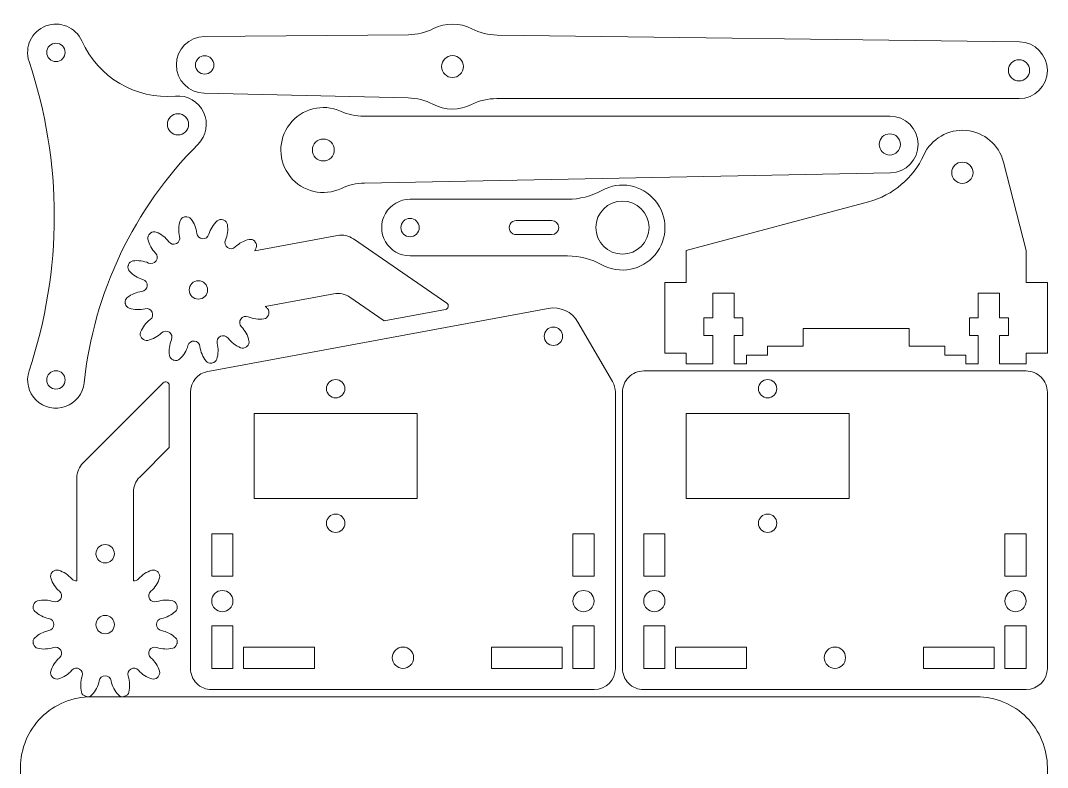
# Model space of a CAD drawing. Header units: centimetres. Extents: x -14.6 to 14.5, y -9.5 to 9.6.
# Drawn here: x 0 to 14.5, y -1 to 9.55 of the extents above; entities that cross this region are included whole.
import ezdxf

# ---------------------------------------------------------------- set-up
doc = ezdxf.new("R2010")
doc.units = ezdxf.units.CM
doc.header["$MEASUREMENT"] = 0
doc.layers.add('Default', color=7, linetype='Continuous')

msp = doc.modelspace()

# ---------------------------------------------------------------- linework, layer by layer
at = {"layer": 'Default', "lineweight": 9}
for points, knots in [([(0.86592, 9.26154), (0.77961, 9.45703), (0.55489, 9.55015), (0.35561, 9.47302), (0.35561, 9.47302), (0.15631, 9.39588), (0.05286, 9.17572), (0.12066, 8.97307)], [0, 0, 0, 0, 0.33333333, 0.33333333, 0.33333333, 0.33333333, 1, 1, 1, 1]), ([(2.59644, 9.32298), (2.37804, 9.3209), (2.20169, 9.14403), (2.20025, 8.92563), (2.20025, 8.92563), (2.19882, 8.70723), (2.37283, 8.52805), (2.59118, 8.5231)], [0, 0, 0, 0, 0.33333333, 0.33333333, 0.33333333, 0.33333333, 1, 1, 1, 1]), ([(0.63, 9.09998), (0.63, 9.17178), (0.57179, 9.22998), (0.5, 9.22998), (0.5, 9.22998), (0.4282, 9.22999), (0.37, 9.17178), (0.37, 9.09999), (0.37, 9.09999), (0.36999, 9.02819), (0.4282, 8.96999), (0.49999, 8.96998), (0.49999, 8.96998), (0.57179, 8.96998), (0.62999, 9.02819), (0.62999, 9.09998)], [0, 0, 0, 0, 0.2, 0.2, 0.2, 0.2, 0.4, 0.4, 0.4, 0.4, 0.6, 0.6, 0.6, 0.6, 1, 1, 1, 1]), ([(14.1, 8.44739), (14.31988, 8.44739), (14.49854, 8.62487), (14.49999, 8.84475), (14.49999, 8.84475), (14.50143, 9.06464), (14.32513, 9.24446), (14.10526, 9.24735)], [0, 0, 0, 0, 0.33333333, 0.33333333, 0.33333333, 0.33333333, 1, 1, 1, 1]), ([(2.73024, 8.923), (2.73024, 8.99479), (2.67204, 9.053), (2.60024, 9.053), (2.60024, 9.053), (2.52845, 9.053), (2.47024, 8.99479), (2.47024, 8.923), (2.47024, 8.923), (2.47024, 8.8512), (2.52845, 8.793), (2.60024, 8.793), (2.60024, 8.793), (2.67204, 8.793), (2.73024, 8.8512), (2.73024, 8.923)], [0, 0, 0, 0, 0.2, 0.2, 0.2, 0.2, 0.4, 0.4, 0.4, 0.4, 0.6, 0.6, 0.6, 0.6, 1, 1, 1, 1]), ([(6.25517, 8.89998), (6.25517, 8.98559), (6.18577, 9.05498), (6.10017, 9.05498), (6.10017, 9.05498), (6.01456, 9.05499), (5.94517, 8.98559), (5.94517, 8.89999), (5.94517, 8.89999), (5.94517, 8.81438), (6.01456, 8.74499), (6.10017, 8.74498), (6.10017, 8.74498), (6.18577, 8.74498), (6.25517, 8.81438), (6.25517, 8.89998)], [0, 0, 0, 0, 0.2, 0.2, 0.2, 0.2, 0.4, 0.4, 0.4, 0.4, 0.6, 0.6, 0.6, 0.6, 1, 1, 1, 1]), ([(14.25, 8.84739), (14.25, 8.93023), (14.18284, 8.99739), (14.1, 8.99739), (14.1, 8.99739), (14.01715, 8.99739), (13.95, 8.93023), (13.95, 8.84739), (13.95, 8.84739), (13.94999, 8.76454), (14.01715, 8.69739), (14.09999, 8.69739), (14.09999, 8.69739), (14.18284, 8.69739), (14.24999, 8.76454), (14.24999, 8.84738)], [0, 0, 0, 0, 0.2, 0.2, 0.2, 0.2, 0.4, 0.4, 0.4, 0.4, 0.6, 0.6, 0.6, 0.6, 1, 1, 1, 1]), ([(2.50608, 7.80186), (2.62497, 7.92096), (2.6566, 8.10174), (2.58521, 8.25413), (2.58521, 8.25413), (2.51383, 8.40653), (2.35469, 8.49794), (2.18709, 8.48284)], [0, 0, 0, 0, 0.33333333, 0.33333333, 0.33333333, 0.33333333, 1, 1, 1, 1]), ([(4.5201, 8.26937), (4.2671, 8.38222), (3.96973, 8.30718), (3.80055, 8.08781), (3.80055, 8.08781), (3.63138, 7.86843), (3.63439, 7.56175), (3.80784, 7.34574), (3.80784, 7.34574), (3.98129, 7.12973), (4.28008, 7.06056), (4.53082, 7.17835)], [0, 0, 0, 0, 0.25, 0.25, 0.25, 0.25, 0.5, 0.5, 0.5, 0.5, 1, 1, 1, 1]), ([(2.37299, 8.08446), (2.37299, 8.1673), (2.30582, 8.23446), (2.22298, 8.23446), (2.22298, 8.23446), (2.14014, 8.23446), (2.07299, 8.1673), (2.07299, 8.08446), (2.07299, 8.08446), (2.07299, 8.00161), (2.14014, 7.93446), (2.22298, 7.93446), (2.22298, 7.93446), (2.30582, 7.93446), (2.37299, 8.00161), (2.37299, 8.08446)], [0, 0, 0, 0, 0.2, 0.2, 0.2, 0.2, 0.4, 0.4, 0.4, 0.4, 0.6, 0.6, 0.6, 0.6, 1, 1, 1, 1]), ([(12.28316, 7.40006), (12.5025, 7.40437), (12.67743, 7.58454), (12.67528, 7.80391), (12.67528, 7.80391), (12.67313, 8.02328), (12.49468, 8.19998), (12.2753, 8.19998)], [0, 0, 0, 0, 0.33333333, 0.33333333, 0.33333333, 0.33333333, 1, 1, 1, 1]), ([(13.88136, 7.54837), (13.81845, 7.79483), (13.60699, 7.97483), (13.35365, 7.99758), (13.35365, 7.99758), (13.10032, 8.02033), (12.86017, 7.88087), (12.75437, 7.64956)], [0, 0, 0, 0, 0.33333333, 0.33333333, 0.33333333, 0.33333333, 1, 1, 1, 1]), ([(4.43069, 7.72141), (4.43069, 7.80701), (4.36129, 7.87641), (4.27569, 7.87641), (4.27569, 7.87641), (4.19008, 7.87641), (4.12069, 7.80701), (4.12069, 7.72141), (4.12069, 7.72141), (4.12069, 7.6358), (4.19008, 7.56641), (4.27569, 7.56641), (4.27569, 7.56641), (4.36129, 7.56641), (4.43069, 7.6358), (4.43069, 7.72141)], [0, 0, 0, 0, 0.2, 0.2, 0.2, 0.2, 0.4, 0.4, 0.4, 0.4, 0.6, 0.6, 0.6, 0.6, 1, 1, 1, 1]), ([(13.45, 7.39998), (13.45, 7.48283), (13.38284, 7.54998), (13.3, 7.54998), (13.3, 7.54998), (13.21715, 7.54999), (13.15, 7.48283), (13.15, 7.39999), (13.15, 7.39999), (13.14999, 7.31714), (13.21715, 7.24999), (13.29999, 7.24998), (13.29999, 7.24998), (13.38284, 7.24998), (13.44999, 7.31714), (13.44999, 7.39998)], [0, 0, 0, 0, 0.2, 0.2, 0.2, 0.2, 0.4, 0.4, 0.4, 0.4, 0.6, 0.6, 0.6, 0.6, 1, 1, 1, 1]), ([(8.20952, 6.1006), (8.46189, 5.96097), (8.77791, 6.02066), (8.96196, 6.24273), (8.96196, 6.24273), (9.14601, 6.4648), (9.14601, 6.7864), (8.96196, 7.00847), (8.96196, 7.00847), (8.77791, 7.23054), (8.4619, 7.29023), (8.20952, 7.1506)], [0, 0, 0, 0, 0.25, 0.25, 0.25, 0.25, 0.5, 0.5, 0.5, 0.5, 1, 1, 1, 1]), ([(5.5, 7.0256), (5.35709, 7.0256), (5.22504, 6.94936), (5.15358, 6.8256), (5.15358, 6.8256), (5.08213, 6.70184), (5.08213, 6.54936), (5.15358, 6.4256), (5.15358, 6.4256), (5.22504, 6.30184), (5.35709, 6.2256), (5.5, 6.2256)], [0, 0, 0, 0, 0.25, 0.25, 0.25, 0.25, 0.5, 0.5, 0.5, 0.5, 1, 1, 1, 1]), ([(8.875, 6.6256), (8.875, 6.8327), (8.7071, 7.0006), (8.5, 7.0006), (8.5, 7.0006), (8.29289, 7.0006), (8.125, 6.83271), (8.125, 6.6256), (8.125, 6.6256), (8.12499, 6.41849), (8.29289, 6.2506), (8.49999, 6.2506), (8.49999, 6.2506), (8.7071, 6.2506), (8.87499, 6.41849), (8.87499, 6.6256)], [0, 0, 0, 0, 0.2, 0.2, 0.2, 0.2, 0.4, 0.4, 0.4, 0.4, 0.6, 0.6, 0.6, 0.6, 1, 1, 1, 1]), ([(5.63, 6.6256), (5.63, 6.6974), (5.57179, 6.7556), (5.5, 6.7556), (5.5, 6.7556), (5.4282, 6.7556), (5.37, 6.6974), (5.37, 6.6256), (5.37, 6.6256), (5.36999, 6.5538), (5.4282, 6.4956), (5.49999, 6.4956), (5.49999, 6.4956), (5.57179, 6.4956), (5.62999, 6.5538), (5.62999, 6.6256)], [0, 0, 0, 0, 0.2, 0.2, 0.2, 0.2, 0.4, 0.4, 0.4, 0.4, 0.6, 0.6, 0.6, 0.6, 1, 1, 1, 1]), ([(7, 6.7256), (6.96427, 6.7256), (6.93126, 6.70654), (6.91339, 6.6756), (6.91339, 6.6756), (6.89553, 6.64466), (6.89553, 6.60654), (6.91339, 6.5756), (6.91339, 6.5756), (6.93126, 6.54466), (6.96427, 6.5256), (7, 6.5256)], [0, 0, 0, 0, 0.25, 0.25, 0.25, 0.25, 0.5, 0.5, 0.5, 0.5, 1, 1, 1, 1]), ([(7.5, 6.5256), (7.55522, 6.5256), (7.59999, 6.57037), (7.59999, 6.6256), (7.59999, 6.6256), (7.6, 6.68083), (7.55522, 6.7256), (7.5, 6.7256)], [0, 0, 0, 0, 0.33333333, 0.33333333, 0.33333333, 0.33333333, 1, 1, 1, 1]), ([(2.49011, 6.54404), (2.49488, 6.50292), (2.52808, 6.47092), (2.56934, 6.46766), (2.56934, 6.46766), (2.61061, 6.46439), (2.64842, 6.49077), (2.6596, 6.53063)], [0, 0, 0, 0, 0.33333333, 0.33333333, 0.33333333, 0.33333333, 1, 1, 1, 1]), ([(2.0935, 6.42596), (2.1182, 6.39274), (2.16294, 6.38162), (2.20031, 6.39942), (2.20031, 6.39942), (2.23768, 6.41723), (2.25724, 6.45898), (2.24698, 6.49909)], [0, 0, 0, 0, 0.33333333, 0.33333333, 0.33333333, 0.33333333, 1, 1, 1, 1]), ([(2.89263, 6.448), (2.8762, 6.41), (2.88895, 6.36569), (2.92305, 6.34223), (2.92305, 6.34223), (2.95716, 6.31877), (3.00309, 6.32271), (3.0327, 6.35164)], [0, 0, 0, 0, 0.33333333, 0.33333333, 0.33333333, 0.33333333, 1, 1, 1, 1]), ([(1.80907, 6.12539), (1.84707, 6.10897), (1.89138, 6.12171), (1.91484, 6.15582), (1.91484, 6.15582), (1.9383, 6.18992), (1.93436, 6.23586), (1.90543, 6.26547)], [0, 0, 0, 0, 0.33333333, 0.33333333, 0.33333333, 0.33333333, 1, 1, 1, 1]), ([(1.71303, 5.72288), (1.75415, 5.72765), (1.78615, 5.76084), (1.78941, 5.80211), (1.78941, 5.80211), (1.79268, 5.84337), (1.7663, 5.88119), (1.72644, 5.89237)], [0, 0, 0, 0, 0.33333333, 0.33333333, 0.33333333, 0.33333333, 1, 1, 1, 1]), ([(5.99966, 5.4694), (6.01955, 5.47308), (6.03526, 5.48837), (6.03947, 5.50815), (6.03947, 5.50815), (6.04369, 5.52793), (6.03557, 5.5483), (6.01891, 5.55976)], [0, 0, 0, 0, 0.33333333, 0.33333333, 0.33333333, 0.33333333, 1, 1, 1, 1]), ([(1.83111, 5.32627), (1.86433, 5.35096), (1.87545, 5.3957), (1.85764, 5.43307), (1.85764, 5.43307), (1.83984, 5.47045), (1.79809, 5.49), (1.75798, 5.47975)], [0, 0, 0, 0, 0.33333333, 0.33333333, 0.33333333, 0.33333333, 1, 1, 1, 1]), ([(3.21523, 5.36444), (3.17724, 5.38087), (3.13293, 5.36812), (3.10947, 5.33402), (3.10947, 5.33402), (3.08601, 5.29991), (3.08995, 5.25397), (3.11888, 5.22436)], [0, 0, 0, 0, 0.33333333, 0.33333333, 0.33333333, 0.33333333, 1, 1, 1, 1]), ([(2.13167, 5.04183), (2.1481, 5.07983), (2.13536, 5.12414), (2.10124, 5.1476), (2.10124, 5.1476), (2.06714, 5.17106), (2.02121, 5.16712), (1.9916, 5.13819)], [0, 0, 0, 0, 0.33333333, 0.33333333, 0.33333333, 0.33333333, 1, 1, 1, 1]), ([(2.9308, 5.06387), (2.90611, 5.0971), (2.86136, 5.10821), (2.82399, 5.09041), (2.82399, 5.09041), (2.78662, 5.0726), (2.76707, 5.03085), (2.77731, 4.99074)], [0, 0, 0, 0, 0.33333333, 0.33333333, 0.33333333, 0.33333333, 1, 1, 1, 1]), ([(7.65523, 5.09046), (7.65523, 5.16225), (7.59702, 5.22046), (7.52523, 5.22046), (7.52523, 5.22046), (7.45343, 5.22046), (7.39523, 5.16226), (7.39523, 5.09046), (7.39523, 5.09046), (7.39523, 5.01866), (7.45343, 4.96046), (7.52523, 4.96046), (7.52523, 4.96046), (7.59702, 4.96046), (7.65523, 5.01866), (7.65523, 5.09046)], [0, 0, 0, 0, 0.2, 0.2, 0.2, 0.2, 0.4, 0.4, 0.4, 0.4, 0.6, 0.6, 0.6, 0.6, 1, 1, 1, 1]), ([(2.53419, 4.94579), (2.52942, 4.98691), (2.49623, 5.01891), (2.45495, 5.02217), (2.45495, 5.02217), (2.41369, 5.02544), (2.37588, 4.99906), (2.3647, 4.9592)], [0, 0, 0, 0, 0.33333333, 0.33333333, 0.33333333, 0.33333333, 1, 1, 1, 1]), ([(0.12066, 4.60148), (0.07203, 4.45612), (0.11074, 4.29575), (0.22033, 4.18858), (0.22033, 4.18858), (0.32992, 4.08141), (0.49112, 4.0463), (0.63536, 4.09817), (0.63536, 4.09817), (0.7796, 4.15004), (0.88151, 4.27978), (0.89774, 4.4322)], [0, 0, 0, 0, 0.25, 0.25, 0.25, 0.25, 0.5, 0.5, 0.5, 0.5, 1, 1, 1, 1]), ([(0.63, 4.47457), (0.63, 4.54636), (0.57179, 4.60457), (0.5, 4.60457), (0.5, 4.60457), (0.4282, 4.60457), (0.37, 4.54636), (0.37, 4.47457), (0.37, 4.47457), (0.36999, 4.40277), (0.4282, 4.34457), (0.49999, 4.34457), (0.49999, 4.34457), (0.57179, 4.34457), (0.62999, 4.40277), (0.62999, 4.47457)], [0, 0, 0, 0, 0.2, 0.2, 0.2, 0.2, 0.4, 0.4, 0.4, 0.4, 0.6, 0.6, 0.6, 0.6, 1, 1, 1, 1]), ([(8.8, 4.59998), (8.72043, 4.59998), (8.64411, 4.56838), (8.58785, 4.51212), (8.58785, 4.51212), (8.53159, 4.45586), (8.5, 4.37955), (8.5, 4.29998)], [0, 0, 0, 0, 0.33333333, 0.33333333, 0.33333333, 0.33333333, 1, 1, 1, 1]), ([(14.5, 4.29998), (14.5, 4.37955), (14.46839, 4.45586), (14.41213, 4.51212), (14.41213, 4.51212), (14.35587, 4.56838), (14.27956, 4.59998), (14.2, 4.59998)], [0, 0, 0, 0, 0.33333333, 0.33333333, 0.33333333, 0.33333333, 1, 1, 1, 1]), ([(2.1, 4.39782), (2.1, 4.41804), (2.08781, 4.43627), (2.06913, 4.44401), (2.06913, 4.44401), (2.05045, 4.45175), (2.02894, 4.44747), (2.01464, 4.43317)], [0, 0, 0, 0, 0.33333333, 0.33333333, 0.33333333, 0.33333333, 1, 1, 1, 1]), ([(4.58, 4.34998), (4.58, 4.42178), (4.52179, 4.47998), (4.45, 4.47998), (4.45, 4.47998), (4.37819, 4.47999), (4.32, 4.42178), (4.32, 4.34999), (4.32, 4.34999), (4.31999, 4.27819), (4.37819, 4.21999), (4.44998, 4.21998), (4.44998, 4.21998), (4.52179, 4.21998), (4.57998, 4.27819), (4.57998, 4.34998)], [0, 0, 0, 0, 0.2, 0.2, 0.2, 0.2, 0.4, 0.4, 0.4, 0.4, 0.6, 0.6, 0.6, 0.6, 1, 1, 1, 1]), ([(10.68, 4.34998), (10.68, 4.42178), (10.62179, 4.47998), (10.55, 4.47998), (10.55, 4.47998), (10.47819, 4.47999), (10.42, 4.42178), (10.42, 4.34999), (10.42, 4.34999), (10.41999, 4.27819), (10.47819, 4.21999), (10.54999, 4.21998), (10.54999, 4.21998), (10.62179, 4.21998), (10.67999, 4.27819), (10.67999, 4.34998)], [0, 0, 0, 0, 0.2, 0.2, 0.2, 0.2, 0.4, 0.4, 0.4, 0.4, 0.6, 0.6, 0.6, 0.6, 1, 1, 1, 1]), ([(4.58, 2.44998), (4.58, 2.52178), (4.52179, 2.57998), (4.45, 2.57998), (4.45, 2.57998), (4.37819, 2.57999), (4.32, 2.52178), (4.32, 2.44999), (4.32, 2.44999), (4.31999, 2.37819), (4.37819, 2.31999), (4.44998, 2.31998), (4.44998, 2.31998), (4.52179, 2.31998), (4.57998, 2.37819), (4.57998, 2.44998)], [0, 0, 0, 0, 0.2, 0.2, 0.2, 0.2, 0.4, 0.4, 0.4, 0.4, 0.6, 0.6, 0.6, 0.6, 1, 1, 1, 1]), ([(10.68, 2.44998), (10.68, 2.52178), (10.62179, 2.57998), (10.55, 2.57998), (10.55, 2.57998), (10.47819, 2.57999), (10.42, 2.52178), (10.42, 2.44999), (10.42, 2.44999), (10.41999, 2.37819), (10.47819, 2.31999), (10.54999, 2.31998), (10.54999, 2.31998), (10.62179, 2.31998), (10.67999, 2.37819), (10.67999, 2.44998)], [0, 0, 0, 0, 0.2, 0.2, 0.2, 0.2, 0.4, 0.4, 0.4, 0.4, 0.6, 0.6, 0.6, 0.6, 1, 1, 1, 1]), ([(1.325, 2.01853), (1.325, 2.09032), (1.26679, 2.14853), (1.195, 2.14853), (1.195, 2.14853), (1.1232, 2.14853), (1.065, 2.09033), (1.065, 2.01853), (1.065, 2.01853), (1.06499, 1.94673), (1.1232, 1.88853), (1.19499, 1.88853), (1.19499, 1.88853), (1.26679, 1.88853), (1.32499, 1.94673), (1.32499, 2.01853)], [0, 0, 0, 0, 0.2, 0.2, 0.2, 0.2, 0.4, 0.4, 0.4, 0.4, 0.6, 0.6, 0.6, 0.6, 1, 1, 1, 1]), ([(0.46409, 1.34236), (0.50326, 1.32898), (0.54643, 1.34518), (0.56713, 1.38103), (0.56713, 1.38103), (0.58782, 1.41688), (0.58026, 1.46236), (0.5491, 1.4896)], [0, 0, 0, 0, 0.33333333, 0.33333333, 0.33333333, 0.33333333, 1, 1, 1, 1]), ([(1.84089, 1.4896), (1.80972, 1.46236), (1.80217, 1.41688), (1.82286, 1.38103), (1.82286, 1.38103), (1.84356, 1.34518), (1.88673, 1.32898), (1.9259, 1.34236)], [0, 0, 0, 0, 0.33333333, 0.33333333, 0.33333333, 0.33333333, 1, 1, 1, 1]), ([(3, 1.34998), (3, 1.43283), (2.93284, 1.49998), (2.85, 1.49998), (2.85, 1.49998), (2.76715, 1.49999), (2.7, 1.43283), (2.7, 1.34999), (2.7, 1.34999), (2.69999, 1.26714), (2.76715, 1.19999), (2.84999, 1.19998), (2.84999, 1.19998), (2.93284, 1.19998), (2.99999, 1.26714), (2.99999, 1.34998)], [0, 0, 0, 0, 0.2, 0.2, 0.2, 0.2, 0.4, 0.4, 0.4, 0.4, 0.6, 0.6, 0.6, 0.6, 1, 1, 1, 1]), ([(8.1, 1.34998), (8.1, 1.43283), (8.03284, 1.49998), (7.95, 1.49998), (7.95, 1.49998), (7.86715, 1.49999), (7.8, 1.43283), (7.8, 1.34999), (7.8, 1.34999), (7.79999, 1.26714), (7.86715, 1.19999), (7.94999, 1.19998), (7.94999, 1.19998), (8.03284, 1.19998), (8.09999, 1.26714), (8.09999, 1.34998)], [0, 0, 0, 0, 0.2, 0.2, 0.2, 0.2, 0.4, 0.4, 0.4, 0.4, 0.6, 0.6, 0.6, 0.6, 1, 1, 1, 1]), ([(9.1, 1.34998), (9.1, 1.43283), (9.03284, 1.49998), (8.94999, 1.49998), (8.94999, 1.49998), (8.86715, 1.49999), (8.8, 1.43283), (8.8, 1.34999), (8.8, 1.34999), (8.79998, 1.26714), (8.86715, 1.19999), (8.94999, 1.19998), (8.94999, 1.19998), (9.03284, 1.19998), (9.09999, 1.26714), (9.09999, 1.34998)], [0, 0, 0, 0, 0.2, 0.2, 0.2, 0.2, 0.4, 0.4, 0.4, 0.4, 0.6, 0.6, 0.6, 0.6, 1, 1, 1, 1]), ([(14.2, 1.34998), (14.2, 1.43283), (14.13284, 1.49998), (14.05, 1.49998), (14.05, 1.49998), (13.96715, 1.49999), (13.9, 1.43283), (13.9, 1.34999), (13.9, 1.34999), (13.89999, 1.26714), (13.96715, 1.19999), (14.04999, 1.19998), (14.04999, 1.19998), (14.13284, 1.19998), (14.19999, 1.26714), (14.19999, 1.34998)], [0, 0, 0, 0, 0.2, 0.2, 0.2, 0.2, 0.4, 0.4, 0.4, 0.4, 0.6, 0.6, 0.6, 0.6, 1, 1, 1, 1]), ([(0.4001, 0.93352), (0.44071, 0.94152), (0.46999, 0.97713), (0.46999, 1.01853), (0.46999, 1.01853), (0.47, 1.05992), (0.44071, 1.09554), (0.4001, 1.10354)], [0, 0, 0, 0, 0.33333333, 0.33333333, 0.33333333, 0.33333333, 1, 1, 1, 1]), ([(1.98989, 1.10354), (1.94928, 1.09554), (1.91999, 1.05992), (1.91999, 1.01853), (1.91999, 1.01853), (1.91999, 0.97713), (1.94928, 0.94152), (1.98989, 0.93352)], [0, 0, 0, 0, 0.33333333, 0.33333333, 0.33333333, 0.33333333, 1, 1, 1, 1]), ([(0.5491, 0.54746), (0.58026, 0.5747), (0.58782, 0.62018), (0.56713, 0.65603), (0.56713, 0.65603), (0.54643, 0.69188), (0.50326, 0.70808), (0.46409, 0.6947)], [0, 0, 0, 0, 0.33333333, 0.33333333, 0.33333333, 0.33333333, 1, 1, 1, 1]), ([(1.9259, 0.6947), (1.88673, 0.70808), (1.84356, 0.69188), (1.82286, 0.65603), (1.82286, 0.65603), (1.80217, 0.62018), (1.80972, 0.5747), (1.84089, 0.54746)], [0, 0, 0, 0, 0.33333333, 0.33333333, 0.33333333, 0.33333333, 1, 1, 1, 1]), ([(5.55, 0.54998), (5.55, 0.63283), (5.48284, 0.69998), (5.4, 0.69998), (5.4, 0.69998), (5.31715, 0.69999), (5.25, 0.63283), (5.25, 0.54999), (5.25, 0.54999), (5.24999, 0.46714), (5.31715, 0.39999), (5.39999, 0.39998), (5.39999, 0.39998), (5.48284, 0.39998), (5.54999, 0.46714), (5.54999, 0.54998)], [0, 0, 0, 0, 0.2, 0.2, 0.2, 0.2, 0.4, 0.4, 0.4, 0.4, 0.6, 0.6, 0.6, 0.6, 1, 1, 1, 1]), ([(11.65, 0.54998), (11.65, 0.63283), (11.58284, 0.69998), (11.5, 0.69998), (11.5, 0.69998), (11.41715, 0.69999), (11.35, 0.63283), (11.35, 0.54999), (11.35, 0.54999), (11.34999, 0.46714), (11.41715, 0.39999), (11.49999, 0.39998), (11.49999, 0.39998), (11.58284, 0.39998), (11.64999, 0.46714), (11.64999, 0.54998)], [0, 0, 0, 0, 0.2, 0.2, 0.2, 0.2, 0.4, 0.4, 0.4, 0.4, 0.6, 0.6, 0.6, 0.6, 1, 1, 1, 1]), ([(0.87117, 0.28762), (0.88455, 0.3268), (0.86834, 0.36996), (0.8325, 0.39066), (0.8325, 0.39066), (0.79665, 0.41136), (0.75116, 0.4038), (0.72393, 0.37263)], [0, 0, 0, 0, 0.33333333, 0.33333333, 0.33333333, 0.33333333, 1, 1, 1, 1]), ([(1.28, 0.22363), (1.272, 0.26425), (1.23639, 0.29353), (1.195, 0.29353), (1.195, 0.29353), (1.1536, 0.29353), (1.11799, 0.26425), (1.10999, 0.22363)], [0, 0, 0, 0, 0.33333333, 0.33333333, 0.33333333, 0.33333333, 1, 1, 1, 1]), ([(1.66606, 0.37263), (1.63883, 0.4038), (1.59334, 0.41136), (1.55749, 0.39066), (1.55749, 0.39066), (1.52165, 0.36996), (1.50544, 0.3268), (1.51882, 0.28762)], [0, 0, 0, 0, 0.33333333, 0.33333333, 0.33333333, 0.33333333, 1, 1, 1, 1]), ([(2.39998, 0.39998), (2.39998, 0.32042), (2.4316, 0.24411), (2.48786, 0.18785), (2.48786, 0.18785), (2.54412, 0.13159), (2.62042, 0.09998), (2.7, 0.09998)], [0, 0, 0, 0, 0.33333333, 0.33333333, 0.33333333, 0.33333333, 1, 1, 1, 1]), ([(8.5, 0.39998), (8.5, 0.32042), (8.53159, 0.24411), (8.58785, 0.18785), (8.58785, 0.18785), (8.64411, 0.13159), (8.72043, 0.09998), (8.8, 0.09998)], [0, 0, 0, 0, 0.33333333, 0.33333333, 0.33333333, 0.33333333, 1, 1, 1, 1]), ([(1, 0), (0.73478, 0), (0.48042, -0.10535), (0.29289, -0.29289), (0.29289, -0.29289), (0.10535, -0.48042), (0, -0.73478), (0, -1)], [0, 0, 0, 0, 0.33333333, 0.33333333, 0.33333333, 0.33333333, 1, 1, 1, 1]), ([(14.49999, -1), (14.49999, -0.73478), (14.39464, -0.48042), (14.2071, -0.29289), (14.2071, -0.29289), (14.01957, -0.10535), (13.76521, 0), (13.5, 0)], [0, 0, 0, 0, 0.33333333, 0.33333333, 0.33333333, 0.33333333, 1, 1, 1, 1])]:
    msp.add_open_spline(points, degree=3, knots=knots, dxfattribs=at)
for points in [[(5.47808, 9.35041), (5.60048, 9.35158), (5.72098, 9.38081), (5.8303, 9.43587)], [(6.37519, 9.43324), (6.20445, 9.5213), (6.00187, 9.52227), (5.8303, 9.43587)], [(6.37519, 9.43324), (6.48541, 9.3764), (6.60735, 9.34595), (6.73136, 9.34432)], [(2.59644, 9.32298), (2.59644, 9.32298), (5.47808, 9.35041), (5.47808, 9.35041)], [(6.73136, 9.34432), (6.73136, 9.34432), (14.10525, 9.24735), (14.10525, 9.24735)], [(0.86592, 9.26154), (1.09374, 8.7455), (1.62527, 8.43221), (2.18709, 8.48284)], [(0.12066, 4.60148), (0.59528, 6.02002), (0.59528, 7.55449), (0.12068, 8.97303)], [(5.47221, 8.45778), (5.47221, 8.45778), (2.59118, 8.5231), (2.59118, 8.5231)], [(5.82327, 8.3677), (5.71469, 8.42419), (5.59458, 8.455), (5.47221, 8.45778)], [(6.72546, 8.44739), (6.60144, 8.44739), (6.47912, 8.41855), (6.36815, 8.36316)], [(14.1, 8.44739), (14.1, 8.44739), (6.72546, 8.44739), (6.72546, 8.44739)], [(4.5201, 8.26937), (4.62265, 8.22363), (4.73369, 8.19998), (4.84598, 8.19998)], [(5.82327, 8.3677), (5.9937, 8.27904), (6.19627, 8.27735), (6.36815, 8.36316)], [(12.2753, 8.19998), (12.2753, 8.19998), (4.84598, 8.19998), (4.84598, 8.19998)], [(2.50608, 7.80186), (1.601, 6.89519), (1.03345, 5.70609), (0.89774, 4.4322)], [(11.97369, 6.9896), (12.31929, 7.08221), (12.60554, 7.32419), (12.75437, 7.64956)], [(14.2, 6.29998), (14.2, 6.29998), (13.88136, 7.54837), (13.88136, 7.54837)], [(4.85527, 7.25412), (4.85527, 7.25412), (12.28316, 7.40006), (12.28316, 7.40006)], [(4.85527, 7.25412), (4.743, 7.25192), (4.63245, 7.2261), (4.53082, 7.17835)], [(7.7254, 7.0256), (7.89475, 7.0256), (8.06134, 7.06861), (8.20952, 7.1506)], [(7.7254, 7.0256), (7.7254, 7.0256), (5.5, 7.0256), (5.5, 7.0256)], [(11.97369, 6.9896), (11.97369, 6.9896), (9.4, 6.29998), (9.4, 6.29998)], [(2.25342, 6.72184), (2.23047, 6.64966), (2.22824, 6.57248), (2.24698, 6.49909)], [(2.31461, 6.77617), (2.2858, 6.77065), (2.26232, 6.7498), (2.25342, 6.72184)], [(2.32789, 6.77862), (2.32346, 6.77783), (2.31903, 6.77701), (2.31461, 6.77617)], [(2.40445, 6.74976), (2.38615, 6.7727), (2.35677, 6.78377), (2.32789, 6.77862)], [(2.49011, 6.54404), (2.48138, 6.61928), (2.4517, 6.69056), (2.40445, 6.74976)], [(2.77655, 6.72032), (2.72058, 6.66928), (2.68006, 6.60356), (2.6596, 6.53063)], [(2.8567, 6.73677), (2.82899, 6.7464), (2.79823, 6.74009), (2.77655, 6.72032)], [(2.86943, 6.73226), (2.8652, 6.73379), (2.86095, 6.7353), (2.8567, 6.73677)], [(2.92131, 6.66899), (2.91693, 6.698), (2.89702, 6.72228), (2.86943, 6.73226)], [(7.5, 6.7256), (7.5, 6.7256), (7, 6.7256), (7, 6.7256)], [(1.82545, 6.53923), (1.80326, 6.52005), (1.79335, 6.49025), (1.79963, 6.46159)], [(1.83572, 6.548), (1.83228, 6.5451), (1.82886, 6.54218), (1.82545, 6.53923)], [(1.91646, 6.56129), (1.88915, 6.572), (1.85816, 6.5669), (1.83572, 6.548)], [(2.0935, 6.42596), (2.04832, 6.48675), (1.98698, 6.53364), (1.91646, 6.56129)], [(2.89263, 6.448), (2.92269, 6.51752), (2.93263, 6.59409), (2.92131, 6.66899)], [(4.70022, 6.4669), (4.63467, 6.512), (4.55389, 6.5292), (4.47565, 6.51474)], [(1.79963, 6.46159), (1.81584, 6.3876), (1.8525, 6.31965), (1.90543, 6.26547)], [(3.22883, 6.45744), (3.15484, 6.44123), (3.08689, 6.40457), (3.0327, 6.35164)], [(3.30647, 6.43162), (3.28728, 6.45381), (3.25749, 6.46372), (3.22883, 6.45744)], [(3.31524, 6.42134), (3.31234, 6.42479), (3.30941, 6.42821), (3.30647, 6.43162)], [(4.47565, 6.51474), (4.47565, 6.51474), (3.3095, 6.29912), (3.3095, 6.29912)], [(3.32853, 6.34061), (3.33924, 6.36792), (3.33414, 6.3989), (3.31524, 6.42134)], [(6.01891, 5.55976), (6.01891, 5.55976), (4.70022, 6.4669), (4.70022, 6.4669)], [(7, 6.5256), (7, 6.5256), (7.5, 6.5256), (7.5, 6.5256)], [(3.3095, 6.29912), (3.31662, 6.31258), (3.32297, 6.32643), (3.32853, 6.34061)], [(9.4, 6.29998), (9.4, 6.29998), (9.4, 5.84998), (9.4, 5.84998)], [(14.2, 6.29998), (14.2, 6.29998), (14.2, 5.84998), (14.2, 5.84998)], [(1.52481, 6.10219), (1.52327, 6.09796), (1.52177, 6.09372), (1.52029, 6.08947)], [(1.58808, 6.15407), (1.55907, 6.14969), (1.53479, 6.12978), (1.52481, 6.10219)], [(1.80907, 6.12539), (1.73954, 6.15545), (1.66298, 6.16539), (1.58808, 6.15407)], [(5.5, 6.2256), (5.5, 6.2256), (7.7254, 6.2256), (7.7254, 6.2256)], [(8.20952, 6.1006), (8.06134, 6.18259), (7.89475, 6.2256), (7.7254, 6.2256)], [(1.52029, 6.08947), (1.51067, 6.06175), (1.51698, 6.03099), (1.53675, 6.00931)], [(1.53675, 6.00931), (1.58778, 5.95334), (1.65351, 5.91282), (1.72644, 5.89237)], [(9.4, 5.84998), (9.4, 5.84998), (9.1, 5.84998), (9.1, 5.84998)], [(9.1, 4.84998), (9.1, 4.84998), (9.1, 5.84998), (9.1, 5.84998)], [(14.2, 5.84998), (14.2, 5.84998), (14.5, 5.84998), (14.5, 5.84998)], [(14.5, 5.84998), (14.5, 5.84998), (14.5, 4.84998), (14.5, 4.84998)], [(1.71303, 5.72288), (1.63779, 5.71415), (1.56651, 5.68447), (1.5073, 5.63722)], [(3.45495, 5.51246), (3.45495, 5.51246), (4.42443, 5.69171), (4.42443, 5.69171)], [(4.649, 5.64387), (4.58345, 5.68897), (4.50267, 5.70618), (4.42443, 5.69171)], [(9.775, 5.34998), (9.775, 5.34998), (9.775, 5.69998), (9.775, 5.69998)], [(9.775, 5.69998), (9.775, 5.69998), (10.07499, 5.69998), (10.07499, 5.69998)], [(10.07499, 5.69998), (10.07499, 5.69998), (10.07499, 5.34998), (10.07499, 5.34998)], [(13.825, 5.69998), (13.825, 5.69998), (13.525, 5.69998), (13.525, 5.69998)], [(13.525, 5.69998), (13.525, 5.69998), (13.525, 5.34998), (13.525, 5.34998)], [(13.825, 5.34998), (13.825, 5.34998), (13.825, 5.69998), (13.825, 5.69998)], [(1.5073, 5.63722), (1.48437, 5.61892), (1.4733, 5.58954), (1.47845, 5.56065)], [(1.47845, 5.56065), (1.47924, 5.55622), (1.48005, 5.5518), (1.4809, 5.54737)], [(1.4809, 5.54737), (1.48642, 5.51856), (1.50727, 5.49508), (1.53523, 5.48619)], [(3.48756, 5.48052), (3.4773, 5.49177), (3.46641, 5.50243), (3.45495, 5.51246)], [(4.649, 5.64387), (4.649, 5.64387), (5.13503, 5.30954), (5.13503, 5.30954)], [(7.87112, 5.29136), (7.78624, 5.43749), (7.61868, 5.51452), (7.4525, 5.48379)], [(1.53523, 5.48619), (1.60741, 5.46323), (1.68459, 5.461), (1.75798, 5.47975)], [(7.4525, 5.48379), (7.4525, 5.48379), (2.64545, 4.59498), (2.64545, 4.59498)], [(3.43622, 5.33576), (3.46523, 5.34014), (3.48952, 5.36005), (3.4995, 5.38764)], [(3.50401, 5.40037), (3.51364, 5.42808), (3.50732, 5.45884), (3.48756, 5.48052)], [(3.4995, 5.38764), (3.50103, 5.39187), (3.50253, 5.39611), (3.50401, 5.40037)], [(5.13503, 5.30954), (5.13503, 5.30954), (5.99966, 5.4694), (5.99966, 5.4694)], [(1.83111, 5.32627), (1.77031, 5.28109), (1.72342, 5.21974), (1.69578, 5.14922)], [(3.22468, 5.02824), (3.20847, 5.10223), (3.17181, 5.17018), (3.11888, 5.22436)], [(3.21523, 5.36444), (3.28476, 5.33438), (3.36133, 5.32444), (3.43622, 5.33576)], [(8.35941, 4.45066), (8.35941, 4.45066), (7.87112, 5.29136), (7.87112, 5.29136)], [(9.65, 5.34998), (9.65, 5.34998), (9.775, 5.34998), (9.775, 5.34998)], [(9.65, 5.09998), (9.65, 5.09998), (9.65, 5.34998), (9.65, 5.34998)], [(10.07499, 5.34998), (10.07499, 5.34998), (10.19999, 5.34998), (10.19999, 5.34998)], [(10.19999, 5.34998), (10.19999, 5.34998), (10.19999, 5.09998), (10.19999, 5.09998)], [(13.525, 5.34998), (13.525, 5.34998), (13.4, 5.34998), (13.4, 5.34998)], [(13.4, 5.34998), (13.4, 5.34998), (13.4, 5.09998), (13.4, 5.09998)], [(13.95, 5.34998), (13.95, 5.34998), (13.825, 5.34998), (13.825, 5.34998)], [(13.95, 5.09998), (13.95, 5.09998), (13.95, 5.34998), (13.95, 5.34998)], [(1.69578, 5.14922), (1.68507, 5.12191), (1.69017, 5.09093), (1.70907, 5.06849)], [(1.79548, 5.03239), (1.86947, 5.0486), (1.93742, 5.08526), (1.9916, 5.13819)], [(9.775, 5.09998), (9.775, 5.09998), (9.65, 5.09998), (9.65, 5.09998)], [(9.775, 4.69998), (9.775, 4.69998), (9.775, 5.09998), (9.775, 5.09998)], [(10.19999, 5.09998), (10.19999, 5.09998), (10.07499, 5.09998), (10.07499, 5.09998)], [(10.07499, 5.09998), (10.07499, 5.09998), (10.07499, 4.69998), (10.07499, 4.69998)], [(12.55, 5.19998), (12.55, 5.19998), (11.05, 5.19998), (11.05, 5.19998)], [(11.05, 5.19998), (11.05, 5.19998), (11.05, 4.94998), (11.05, 4.94998)], [(12.55, 4.94998), (12.55, 4.94998), (12.55, 5.19998), (12.55, 5.19998)], [(13.4, 5.09998), (13.4, 5.09998), (13.525, 5.09998), (13.525, 5.09998)], [(13.525, 5.09998), (13.525, 5.09998), (13.525, 4.69998), (13.525, 4.69998)], [(13.825, 5.09998), (13.825, 5.09998), (13.95, 5.09998), (13.95, 5.09998)], [(13.825, 4.69998), (13.825, 4.69998), (13.825, 5.09998), (13.825, 5.09998)], [(1.70907, 5.06849), (1.71197, 5.06504), (1.71489, 5.06162), (1.71783, 5.05821)], [(1.71783, 5.05821), (1.73702, 5.03602), (1.76682, 5.02611), (1.79548, 5.03239)], [(2.13167, 5.04183), (2.10162, 4.97231), (2.09168, 4.89574), (2.10299, 4.82084)], [(2.24776, 4.76951), (2.30372, 4.82055), (2.34425, 4.88627), (2.3647, 4.9592)], [(2.53419, 4.94579), (2.54292, 4.87055), (2.5726, 4.79927), (2.61985, 4.74007)], [(2.77088, 4.76799), (2.79383, 4.84017), (2.79606, 4.91735), (2.77731, 4.99074)], [(2.9308, 5.06387), (2.97598, 5.00308), (3.03732, 4.95619), (3.10784, 4.92854)], [(3.10784, 4.92854), (3.13516, 4.91783), (3.16614, 4.92293), (3.18858, 4.94183)], [(3.18858, 4.94183), (3.19202, 4.94473), (3.19545, 4.94765), (3.19885, 4.9506)], [(3.19885, 4.9506), (3.22105, 4.96978), (3.23096, 4.99958), (3.22468, 5.02824)], [(11.05, 4.94998), (11.05, 4.94998), (10.55, 4.94998), (10.55, 4.94998)], [(10.55, 4.94998), (10.55, 4.94998), (10.55, 4.82498), (10.55, 4.82498)], [(13.05, 4.94998), (13.05, 4.94998), (12.55, 4.94998), (12.55, 4.94998)], [(13.05, 4.82498), (13.05, 4.82498), (13.05, 4.94998), (13.05, 4.94998)], [(2.10299, 4.82084), (2.10738, 4.79183), (2.12729, 4.76755), (2.15488, 4.75757)], [(9.4, 4.84998), (9.4, 4.84998), (9.1, 4.84998), (9.1, 4.84998)], [(9.4, 4.69998), (9.4, 4.69998), (9.4, 4.84998), (9.4, 4.84998)], [(10.25, 4.82498), (10.25, 4.82498), (10.25, 4.69998), (10.25, 4.69998)], [(10.55, 4.82498), (10.55, 4.82498), (10.25, 4.82498), (10.25, 4.82498)], [(13.35, 4.82498), (13.35, 4.82498), (13.05, 4.82498), (13.05, 4.82498)], [(13.35, 4.69998), (13.35, 4.69998), (13.35, 4.82498), (13.35, 4.82498)], [(14.2, 4.84998), (14.2, 4.84998), (14.5, 4.84998), (14.5, 4.84998)], [(14.2, 4.69998), (14.2, 4.69998), (14.2, 4.84998), (14.2, 4.84998)], [(2.15488, 4.75757), (2.15911, 4.75604), (2.16335, 4.75453), (2.1676, 4.75306)], [(2.1676, 4.75306), (2.19532, 4.74343), (2.22608, 4.74974), (2.24776, 4.76951)], [(2.61985, 4.74007), (2.63815, 4.71714), (2.66753, 4.70606), (2.69641, 4.71121)], [(2.69641, 4.71121), (2.70085, 4.712), (2.70527, 4.71282), (2.70969, 4.71366)], [(2.70969, 4.71366), (2.73851, 4.71918), (2.76199, 4.74003), (2.77088, 4.76799)], [(9.775, 4.69998), (9.775, 4.69998), (9.4, 4.69998), (9.4, 4.69998)], [(10.25, 4.69998), (10.25, 4.69998), (10.07499, 4.69998), (10.07499, 4.69998)], [(13.525, 4.69998), (13.525, 4.69998), (13.35, 4.69998), (13.35, 4.69998)], [(14.2, 4.69998), (14.2, 4.69998), (13.825, 4.69998), (13.825, 4.69998)], [(2.64545, 4.59498), (2.50321, 4.56869), (2.39998, 4.44463), (2.39998, 4.29998)], [(14.2, 4.59998), (14.2, 4.59998), (8.8, 4.59998), (8.8, 4.59998)], [(2.01464, 4.43317), (2.01464, 4.43317), (0.88286, 3.3014), (0.88286, 3.3014)], [(2.1, 3.51853), (2.1, 3.51853), (2.1, 4.39782), (2.1, 4.39782)], [(8.4, 4.29998), (8.4, 4.35291), (8.38599, 4.40489), (8.35941, 4.45066)], [(2.4, 4.29998), (2.4, 4.29998), (2.4, 0.39998), (2.4, 0.39998)], [(8.4, 0.39998), (8.4, 0.39998), (8.4, 4.29998), (8.4, 4.29998)], [(8.5, 4.29998), (8.5, 4.29998), (8.5, 0.39998), (8.5, 0.39998)], [(14.5, 0.39998), (14.5, 0.39998), (14.5, 4.29998), (14.5, 4.29998)], [(3.3, 2.79998), (3.3, 2.79998), (3.3, 3.99998), (3.3, 3.99998)], [(3.3, 3.99998), (3.3, 3.99998), (5.6, 3.99998), (5.6, 3.99998)], [(5.6, 3.99998), (5.6, 3.99998), (5.6, 2.79998), (5.6, 2.79998)], [(9.4, 2.79998), (9.4, 2.79998), (9.4, 3.99998), (9.4, 3.99998)], [(9.4, 3.99998), (9.4, 3.99998), (11.7, 3.99998), (11.7, 3.99998)], [(11.7, 3.99998), (11.7, 3.99998), (11.7, 2.79998), (11.7, 2.79998)], [(1.68286, 3.1014), (1.68286, 3.1014), (2.1, 3.51853), (2.1, 3.51853)], [(0.88286, 3.3014), (0.8266, 3.24514), (0.79499, 3.16883), (0.79499, 3.08926)], [(0.795, 3.08926), (0.795, 3.08926), (0.795, 1.63498), (0.795, 1.63498)], [(1.68286, 3.1014), (1.6266, 3.04514), (1.59499, 2.96883), (1.59499, 2.88926)], [(1.595, 1.63498), (1.595, 1.63498), (1.595, 2.88926), (1.595, 2.88926)], [(5.6, 2.79998), (5.6, 2.79998), (3.3, 2.79998), (3.3, 2.79998)], [(11.7, 2.79998), (11.7, 2.79998), (9.4, 2.79998), (9.4, 2.79998)], [(2.7, 1.69998), (2.7, 1.69998), (2.7, 2.29998), (2.7, 2.29998)], [(2.7, 2.29998), (2.7, 2.29998), (3, 2.29998), (3, 2.29998)], [(3, 2.29998), (3, 2.29998), (3, 1.69998), (3, 1.69998)], [(7.8, 2.29998), (7.8, 2.29998), (8.1, 2.29998), (8.1, 2.29998)], [(7.8, 1.69998), (7.8, 1.69998), (7.8, 2.29998), (7.8, 2.29998)], [(8.1, 2.29998), (8.1, 2.29998), (8.1, 1.69998), (8.1, 1.69998)], [(8.8, 1.69998), (8.8, 1.69998), (8.8, 2.29998), (8.8, 2.29998)], [(8.8, 2.29998), (8.8, 2.29998), (9.1, 2.29998), (9.1, 2.29998)], [(9.1, 2.29998), (9.1, 2.29998), (9.1, 1.69998), (9.1, 1.69998)], [(13.9, 2.29998), (13.9, 2.29998), (14.2, 2.29998), (14.2, 2.29998)], [(13.9, 1.69998), (13.9, 1.69998), (13.9, 2.29998), (13.9, 2.29998)], [(14.2, 2.29998), (14.2, 2.29998), (14.2, 1.69998), (14.2, 1.69998)], [(0.44777, 1.7562), (0.42716, 1.73532), (0.41963, 1.70484), (0.42815, 1.67676)], [(0.45732, 1.76575), (0.45412, 1.76259), (0.45094, 1.7594), (0.44777, 1.7562)], [(0.53676, 1.78537), (0.50869, 1.79389), (0.4782, 1.78636), (0.45732, 1.76575)], [(0.72393, 1.66442), (0.67409, 1.72147), (0.60924, 1.76337), (0.53676, 1.78537)], [(1.85323, 1.78537), (1.78075, 1.76337), (1.7159, 1.72147), (1.66606, 1.66442)], [(1.93267, 1.76575), (1.91179, 1.78636), (1.8813, 1.79389), (1.85323, 1.78537)], [(1.94222, 1.7562), (1.93905, 1.7594), (1.93587, 1.76259), (1.93267, 1.76575)], [(1.96184, 1.67676), (1.97036, 1.70484), (1.96283, 1.73532), (1.94222, 1.7562)], [(0.42815, 1.67676), (0.45015, 1.60428), (0.49206, 1.53943), (0.5491, 1.4896)], [(0.72393, 1.66442), (0.74172, 1.64406), (0.76801, 1.63317), (0.795, 1.63498)], [(1.59499, 1.63498), (1.62198, 1.63317), (1.64827, 1.64406), (1.66606, 1.66442)], [(1.84089, 1.4896), (1.89793, 1.53943), (1.93984, 1.60428), (1.96184, 1.67676)], [(3, 1.69998), (3, 1.69998), (2.7, 1.69998), (2.7, 1.69998)], [(8.1, 1.69998), (8.1, 1.69998), (7.8, 1.69998), (7.8, 1.69998)], [(9.1, 1.69998), (9.1, 1.69998), (8.8, 1.69998), (8.8, 1.69998)], [(14.2, 1.69998), (14.2, 1.69998), (13.9, 1.69998), (13.9, 1.69998)], [(0.24153, 1.35351), (0.21295, 1.34686), (0.19032, 1.32509), (0.18254, 1.2968)], [(0.46409, 1.34236), (0.39241, 1.36684), (0.3153, 1.3707), (0.24153, 1.35351)], [(2.14846, 1.35351), (2.07469, 1.3707), (1.99758, 1.36684), (1.9259, 1.34236)], [(2.20745, 1.2968), (2.19966, 1.32509), (2.17704, 1.34686), (2.14846, 1.35351)], [(0.17905, 1.28376), (0.17164, 1.25537), (0.18036, 1.22521), (0.20177, 1.20516)], [(0.18254, 1.2968), (0.18135, 1.29246), (0.18018, 1.28812), (0.17905, 1.28376)], [(0.20177, 1.20516), (0.25707, 1.15338), (0.32578, 1.11818), (0.4001, 1.10354)], [(1.98989, 1.10354), (2.06421, 1.11818), (2.13292, 1.15338), (2.18821, 1.20516)], [(2.18821, 1.20516), (2.20963, 1.22521), (2.21835, 1.25537), (2.21094, 1.28376)], [(2.21094, 1.28376), (2.20981, 1.28812), (2.20864, 1.29246), (2.20745, 1.2968)], [(0.4001, 0.93352), (0.32578, 0.91888), (0.25707, 0.88367), (0.20177, 0.8319)], [(2.18821, 0.8319), (2.13292, 0.88367), (2.06421, 0.91888), (1.98989, 0.93352)], [(2.7, 0.39998), (2.7, 0.39998), (2.7, 0.99998), (2.7, 0.99998)], [(2.7, 0.99998), (2.7, 0.99998), (3, 0.99998), (3, 0.99998)], [(3, 0.99998), (3, 0.99998), (3, 0.39998), (3, 0.39998)], [(7.8, 0.99998), (7.8, 0.99998), (8.1, 0.99998), (8.1, 0.99998)], [(7.8, 0.39998), (7.8, 0.39998), (7.8, 0.99998), (7.8, 0.99998)], [(8.1, 0.99998), (8.1, 0.99998), (8.1, 0.39998), (8.1, 0.39998)], [(8.8, 0.39998), (8.8, 0.39998), (8.8, 0.99998), (8.8, 0.99998)], [(8.8, 0.99998), (8.8, 0.99998), (9.1, 0.99998), (9.1, 0.99998)], [(9.1, 0.99998), (9.1, 0.99998), (9.1, 0.39998), (9.1, 0.39998)], [(13.9, 0.99998), (13.9, 0.99998), (14.2, 0.99998), (14.2, 0.99998)], [(13.9, 0.39998), (13.9, 0.39998), (13.9, 0.99998), (13.9, 0.99998)], [(14.2, 0.99998), (14.2, 0.99998), (14.2, 0.39998), (14.2, 0.39998)], [(0.20177, 0.8319), (0.18036, 0.81185), (0.17164, 0.78168), (0.17905, 0.7533)], [(0.17905, 0.7533), (0.18018, 0.74894), (0.18135, 0.74459), (0.18254, 0.74025)], [(0.18254, 0.74025), (0.19032, 0.71196), (0.21295, 0.6902), (0.24153, 0.68354)], [(2.14846, 0.68354), (2.17704, 0.6902), (2.19966, 0.71196), (2.20745, 0.74025)], [(2.21094, 0.7533), (2.21835, 0.78168), (2.20963, 0.81185), (2.18821, 0.8319)], [(2.20745, 0.74025), (2.20864, 0.74459), (2.20981, 0.74894), (2.21094, 0.7533)], [(0.24153, 0.68354), (0.3153, 0.66635), (0.39241, 0.67022), (0.46409, 0.6947)], [(1.9259, 0.6947), (1.99758, 0.67022), (2.07469, 0.66635), (2.14846, 0.68354)], [(3.15, 0.39998), (3.15, 0.39998), (3.15, 0.69998), (3.15, 0.69998)], [(3.15, 0.69998), (3.15, 0.69998), (4.15, 0.69998), (4.15, 0.69998)], [(4.15, 0.69998), (4.15, 0.69998), (4.15, 0.39998), (4.15, 0.39998)], [(6.65, 0.69998), (6.65, 0.69998), (7.65, 0.69998), (7.65, 0.69998)], [(6.65, 0.39998), (6.65, 0.39998), (6.65, 0.69998), (6.65, 0.69998)], [(7.65, 0.69998), (7.65, 0.69998), (7.65, 0.39998), (7.65, 0.39998)], [(9.25, 0.39998), (9.25, 0.39998), (9.25, 0.69998), (9.25, 0.69998)], [(9.25, 0.69998), (9.25, 0.69998), (10.25, 0.69998), (10.25, 0.69998)], [(10.25, 0.69998), (10.25, 0.69998), (10.25, 0.39998), (10.25, 0.39998)], [(12.75, 0.69998), (12.75, 0.69998), (13.75, 0.69998), (13.75, 0.69998)], [(12.75, 0.39998), (12.75, 0.39998), (12.75, 0.69998), (12.75, 0.69998)], [(13.75, 0.69998), (13.75, 0.69998), (13.75, 0.39998), (13.75, 0.39998)], [(0.5491, 0.54746), (0.49206, 0.49762), (0.45015, 0.43277), (0.42815, 0.36029)], [(1.96184, 0.36029), (1.93984, 0.43277), (1.89793, 0.49762), (1.84089, 0.54746)], [(0.42815, 0.36029), (0.41963, 0.33222), (0.42716, 0.30173), (0.44777, 0.28086)], [(0.53676, 0.25169), (0.60924, 0.27369), (0.67409, 0.31559), (0.72393, 0.37263)], [(1.66606, 0.37263), (1.7159, 0.31559), (1.78075, 0.27369), (1.85323, 0.25169)], [(1.94222, 0.28086), (1.96283, 0.30173), (1.97036, 0.33222), (1.96184, 0.36029)], [(3, 0.39998), (3, 0.39998), (2.7, 0.39998), (2.7, 0.39998)], [(4.15, 0.39998), (4.15, 0.39998), (3.15, 0.39998), (3.15, 0.39998)], [(7.65, 0.39998), (7.65, 0.39998), (6.65, 0.39998), (6.65, 0.39998)], [(8.1, 0.39998), (8.1, 0.39998), (7.8, 0.39998), (7.8, 0.39998)], [(8.1, 0.09998), (8.26568, 0.09998), (8.39999, 0.2343), (8.39999, 0.39998)], [(9.1, 0.39998), (9.1, 0.39998), (8.8, 0.39998), (8.8, 0.39998)], [(10.25, 0.39998), (10.25, 0.39998), (9.25, 0.39998), (9.25, 0.39998)], [(13.75, 0.39998), (13.75, 0.39998), (12.75, 0.39998), (12.75, 0.39998)], [(14.2, 0.39998), (14.2, 0.39998), (13.9, 0.39998), (13.9, 0.39998)], [(14.2, 0.09998), (14.36568, 0.09998), (14.49999, 0.2343), (14.49999, 0.39998)], [(0.44777, 0.28086), (0.45094, 0.27765), (0.45412, 0.27447), (0.45732, 0.27131)], [(0.45732, 0.27131), (0.4782, 0.2507), (0.50869, 0.24317), (0.53676, 0.25169)], [(0.87117, 0.28762), (0.84669, 0.21594), (0.84282, 0.13883), (0.86001, 0.06506)], [(1.00837, 0.02531), (1.06014, 0.0806), (1.09535, 0.14931), (1.10999, 0.22363)], [(1.28, 0.22363), (1.29464, 0.14931), (1.32985, 0.0806), (1.38162, 0.02531)], [(1.52998, 0.06506), (1.54717, 0.13883), (1.5433, 0.21594), (1.51882, 0.28762)], [(1.85323, 0.25169), (1.8813, 0.24317), (1.91179, 0.2507), (1.93267, 0.27131)], [(1.93267, 0.27131), (1.93587, 0.27447), (1.93905, 0.27765), (1.94222, 0.28086)], [(0.86001, 0.06506), (0.86667, 0.03649), (0.88843, 0.01385), (0.91672, 0.00607)], [(0.91672, 0.00607), (0.92106, 0.00488), (0.92541, 0.00372), (0.92976, 0.00258)], [(0.92976, 0.00258), (0.95815, -0.00481), (0.98832, 0.00389), (1.00837, 0.02531)], [(13.5, 0), (13.5, 0), (1, 0), (1, 0)], [(1.38162, 0.02531), (1.40167, 0.00389), (1.43184, -0.00481), (1.46023, 0.00258)], [(1.46023, 0.00258), (1.46458, 0.00372), (1.46893, 0.00488), (1.47327, 0.00607)], [(1.47327, 0.00607), (1.50156, 0.01385), (1.52332, 0.03649), (1.52998, 0.06506)], [(2.7, 0.09998), (2.7, 0.09998), (8.1, 0.09998), (8.1, 0.09998)], [(8.8, 0.09998), (8.8, 0.09998), (14.2, 0.09998), (14.2, 0.09998)], [(0, -1), (0, -1), (0, -8.5), (0, -8.5)], [(14.5, -8.5), (14.5, -8.5), (14.5, -1), (14.5, -1)]]:
    msp.add_open_spline(points, degree=3, dxfattribs=at)
at = {"layer": 'Default', "color": 242, "lineweight": 9}
for points in [[(12.4253, 7.79998), (12.4253, 7.88283), (12.35815, 7.94998), (12.2753, 7.94998), (12.2753, 7.94998), (12.19245, 7.94999), (12.1253, 7.88283), (12.1253, 7.79999), (12.1253, 7.79999), (12.1253, 7.71715), (12.19245, 7.64999), (12.2753, 7.64998), (12.2753, 7.64998), (12.35815, 7.64998), (12.4253, 7.71715), (12.4253, 7.79998)], [(2.64215, 5.74492), (2.64215, 5.81671), (2.58395, 5.87492), (2.51215, 5.87492), (2.51215, 5.87492), (2.44036, 5.87492), (2.38215, 5.81671), (2.38215, 5.74492), (2.38215, 5.74492), (2.38215, 5.67312), (2.44036, 5.61492), (2.51215, 5.61492), (2.51215, 5.61492), (2.58395, 5.61492), (2.64215, 5.67312), (2.64215, 5.74491)], [(1.32499, 1.01853), (1.32499, 1.09032), (1.26679, 1.14852), (1.195, 1.14852), (1.195, 1.14852), (1.1232, 1.14852), (1.065, 1.09032), (1.065, 1.01853), (1.065, 1.01853), (1.06499, 0.94673), (1.1232, 0.88854), (1.19499, 0.88854), (1.19499, 0.88854), (1.26679, 0.88854), (1.32499, 0.94673), (1.32499, 1.01853)]]:
    msp.add_open_spline(points, degree=3, knots=[0, 0, 0, 0, 0.2, 0.2, 0.2, 0.2, 0.4, 0.4, 0.4, 0.4, 0.6, 0.6, 0.6, 0.6, 1, 1, 1, 1], dxfattribs=at)

doc.saveas('drawing.dxf')
